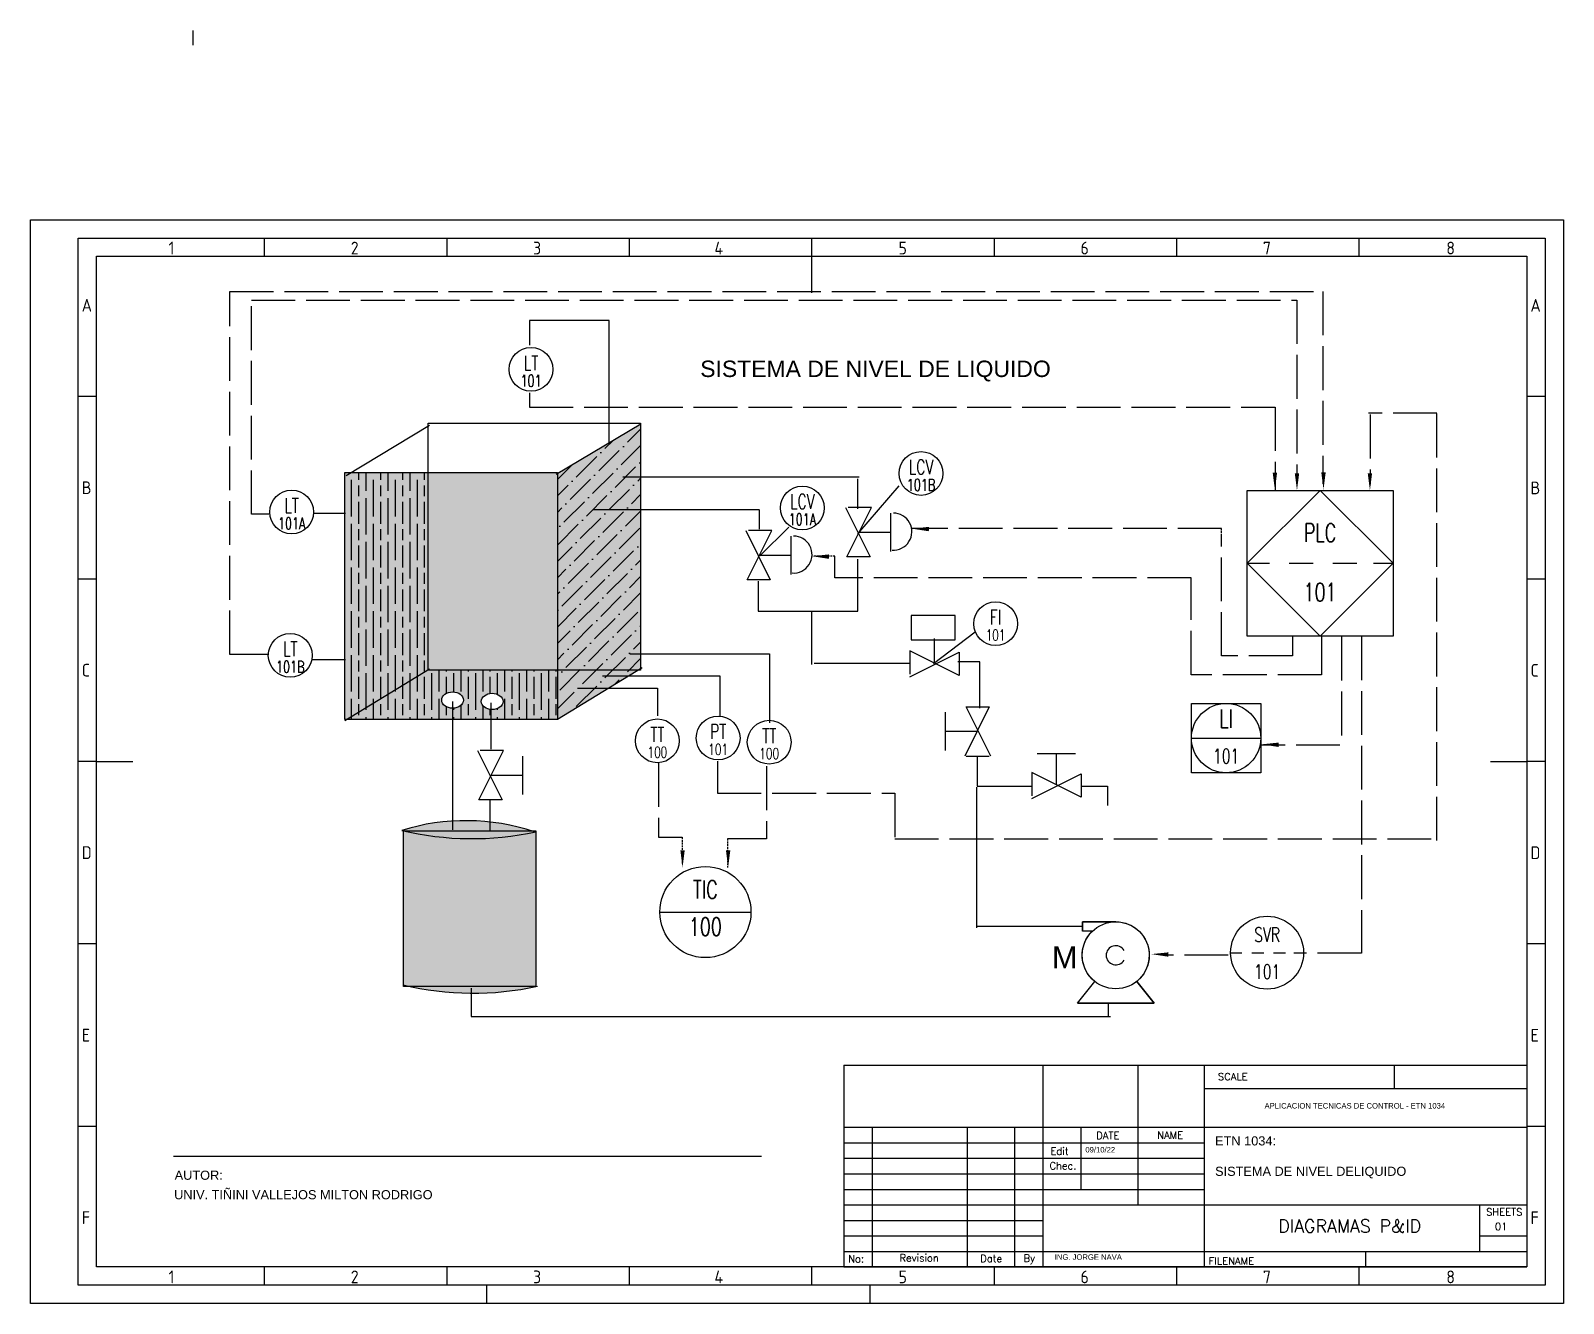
# Model space of a CAD drawing. Header units: millimetres. Extents: x 1880 to 4428, y 1704 to 3729.
# Drawn here: x 1880 to 2300, y 1704.3 to 2053.1 of the extents above; entities that cross this region are included whole.
import ezdxf
from ezdxf.enums import TextEntityAlignment as Align

# ---------------------------------------------------------------- set-up
doc = ezdxf.new("R2010")
doc.units = ezdxf.units.MM
doc.linetypes.add('ACAD_ISO02W100', pattern=[15, 12, -3])
doc.linetypes.add('DASHED', pattern=[0.75, 0.5, -0.25])
for name, color, linetype in [('025', 1, 'Continuous'), ('035', 5, 'Continuous'), ('07', 7, 'Continuous'), ('SYMS', 7, 'Continuous'), ('TAGS', 51, 'Continuous')]:
    doc.layers.add(name, color=color, linetype=linetype)
doc.styles.add('ISO Proportional', font='isocp.shx')
doc.styles.get("Standard").update_dxf_attribs({"font": 'arial.ttf'})
doc.styles.add('WD', font='romans.shx')
pattern_1 = [(90, (0, 0), (6, -3.673940397442059e-16), [10, -2]), (90, (2, -2), (6, -3.673940397442059e-16), [6, -1.5, 3, -1.5]), (90, (4, -5), (6, -3.673940397442059e-16), [10, -2])]

# ---------------------------------------------------------------- blocks, each defined once
blk = doc.blocks.new('IEC_border_a3')
at = {"layer": '035'}
for p, q in [((63.99999999999997, 291.9999997426056), (63.99999999999997, 286.9999997426056)), ((114, 291.9999997426056), (114, 286.9999997426056)), ((164, 291.9999997426057), (164, 286.9999997426057)), ((214, 292.0000000000001), (214, 287.0000000000001)), ((264, 292.0000000000001), (264, 287.0000000000001)), ((314, 292.0000000000001), (314, 287.0000000000001)), ((364, 292.0000000000002), (364, 287.0000000000002)), ((17.96622775175184, 248.5758376989147), (12.98311387587593, 248.5758376989147)), ((414.9662277517518, 248.5379188494573), (409.9831138758759, 248.5379188494573)), ((17.98311387587593, 198.5379188494574), (13.00000000000001, 198.5379188494574)), ((414.9831138758759, 198.5), (409.9999999999999, 198.5)), ((17.98311387587593, 148.5379188494574), (13.00000000000001, 148.5379188494574)), ((414.9831138758759, 148.5), (409.9999999999999, 148.5)), ((17.98311387587593, 98.53791884945736), (13.00000000000001, 98.53791884945736)), ((414.9831138758759, 98.49999999999997), (409.9999999999999, 98.49999999999997)), ((18.00000000000001, 48.5), (13.0168861241241, 48.5)), ((414.9999999999999, 48.46208115054262), (410.016886124124, 48.46208115054262)), ((63.99999999999996, 9.99999974260561), (63.99999999999996, 4.99999974260561)), ((114, 9.99999974260561), (114, 4.99999974260561)), ((163.9999999999999, 9.999999742605667), (163.9999999999999, 4.999999742605667)), ((213.9999999999999, 10.00000000000011), (213.9999999999999, 5.000000000000114)), ((264, 10.00000000000011), (264, 5.000000000000114)), ((314, 10.00000000000011), (314, 5.000000000000114)), ((364, 10.00000000000017), (364, 5.000000000000171)), ((125, 5.141069861491765e-14), (125, 5.000000000000036)), ((230, 5.000000000000051), (230, 2.325722080198656e-14))]:
    blk.add_line(p, q, dxfattribs=at)
for points in [[(0, 297), (420, 297), (420, 0), (0, 0)], [(18.00000000000002, 287), (409.9999999999999, 287), (409.9999999999999, 10), (18.00000000000002, 10)]]:
    blk.add_lwpolyline(points, close=True, dxfattribs=at)
at = {"layer": '07'}
for p, q in [((213.9999999999999, 287), (213.9999999999999, 277)), ((18.00000000000001, 148.5), (28.00000000000001, 148.5)), ((399.9999999999999, 148.5), (409.9999999999999, 148.5))]:
    blk.add_line(p, q, dxfattribs=at)
blk.add_lwpolyline([(13.00000000000002, 292), (414.9999999999999, 292), (414.9999999999999, 5), (13.00000000000002, 5)], close=True, dxfattribs=at)
at = {"layer": '035', "style": 'ISO Proportional'}
for s, p in [('1', (37.80666126366484, 287.4999997426056)), ('2', (87.72837483628538, 287.4999997426056)), ('3', (137.6807995647082, 287.4999997426056)), ('4', (187.3826730656276, 287.4999997426056)), ('5', (237.8371575923104, 287.5000000000001)), ('6', (287.6863553397004, 287.4999997426056)), ('7', (337.6706573880872, 287.4999997426056)), ('8', (387.923981124897, 287.4999997426056)), ('A', (13.98311387587593, 271.8300920981692)), ('A', (410.9831138758759, 271.7921732487118)), ('B', (14.00000000000001, 221.7921732487118)), ('B', (410.9999999999999, 221.7542543992544)), ('C', (14.00000000000001, 171.7921732487118)), ('C', (410.9999999999999, 171.7542543992544)), ('D', (14.00000000000001, 121.7921732487118)), ('D', (410.9999999999999, 121.7542543992544)), ('E', (14.0168861241241, 71.75425439925448)), ('E', (411.016886124124, 71.7163355497971)), ('F', (14.0168861241241, 21.75425439925448)), ('F', (411.016886124124, 21.71633554979709)), ('1', (37.80666126366482, 5.49999974260561)), ('2', (87.72837483628537, 5.49999974260561)), ('3', (137.6807995647081, 5.49999974260561)), ('4', (187.3826730656276, 5.49999974260561)), ('5', (237.8371575923103, 5.500000000000057)), ('6', (287.6863553397004, 5.499999742605553)), ('7', (337.6706573880872, 5.499999742605553)), ('8', (387.923981124897, 5.499999742605553))]:
    blk.add_text(s, height=3.5, dxfattribs=at).set_placement(p)
blk = doc.blocks.new('IEC_tblock_a3')
at = {"layer": '035'}
for p, q in [((-106.5999999999997, 55.25), (-106.5999999999999, 17)), ((-36.39999999999964, 55.24999999999994), (-36.39999999999964, 48.875)), ((-88.39999999999964, 48.875), (2.273736754432321e-13, 48.875)), ((-179.3999999999997, 38.25), (-179.3999999999997, 0)), ((-153.3999999999996, 38.25), (-153.3999999999996, 0)), ((-140.3999999999996, 38.25), (-140.3999999999996, 0)), ((-122.1999999999998, 38.25), (-122.1999999999998, 21.25)), ((-187.1999999999997, 34), (-88.39999999999986, 34)), ((-187.1999999999997, 29.75), (-88.39999999999986, 29.75)), ((-187.1999999999997, 25.5), (-88.39999999999986, 25.5)), ((-187.1999999999997, 21.25), (-88.39999999999986, 21.25)), ((-187.1999999999997, 17), (-132.5999999999999, 17)), ((-187.1999999999997, 12.75), (-132.5999999999999, 12.75)), ((-187.1999999999997, 8.5), (-132.5999999999999, 8.5)), ((-13, 8.5), (0, 8.5)), ((-187.1999999999997, 4.25), (0, 4.25)), ((-44.19999999999982, 4.25), (-44.19999999999982, -8.526512829121202e-14))]:
    blk.add_line(p, q, dxfattribs=at)
at = {"layer": '07'}
for p, q in [((-187.1999999999999, 55.25), (-187.1999999999999, 0)), ((-187.1999999999997, 55.25), (2.273736754432321e-13, 55.25)), ((-132.5999999999999, 55.25), (-132.5999999999999, 0)), ((-88.39999999999964, 55.25), (-88.39999999999986, 0)), ((0, 55.25000000000003), (0, 0)), ((-187.1999999999997, 38.25), (2.273736754432321e-13, 38.25)), ((-132.5999999999999, 17), (0, 17)), ((-13, 17), (-13, 4.25)), ((-187.1999999999997, 0), (0, 0))]:
    blk.add_line(p, q, dxfattribs=at)
at = {"style": 'WD'}
for tag, p in [('SCALE', (-69.88137142304049, 51.07447725416637)), ('SH', (-8.738933360822102, 10.06390540702569)), ('FILENAME', (-68.14953629521779, 0.8045418095209698))]:
    blk.add_attdef(tag, p, '', height=2, dxfattribs=at)
for tag, height, p in [('PROJDESC', 5, (-45.89554383378618, 29.20254134581046)), ('EDDATE', 2, (-114.9748108246608, 30.79962017150592)), ('EDBY', 2, (-98.02297185158977, 30.86199954526728)), ('CKDATE', 2, (-114.854641934598, 26.57574008952179)), ('CKBY', 2, (-97.88030800219576, 26.30087229140213)), ('DWGDESC', 5, (-44.85459118479321, 19.71544437517832)), ('DWGNO', 3.5, (-48.53769143934687, 9.455249663549694))]:
    blk.add_attdef(tag, text='', height=height, dxfattribs=at).set_placement(p, align=Align.CENTER)
at = {"style": 'WD', "flags": 1}
blk.add_attdef('WD_TB', (-120.9488517442196, 11.90975090061193), '', height=2, dxfattribs=at)
at = {"layer": '025', "style": 'WD'}
for s, p in [('SCALE', (-80.57364252466004, 51.12800403199049)), ('NAME', (-97.73764415279993, 35.13805793672668)), ('No:', (-183.8083866768097, 1.192975604769572)), ('Revision', (-166.5281725623249, 1.465577208088234)), ('Date', (-146.792352130467, 1.283843458577621)), ('By', (-136.3332791784737, 1.374711312385671))]:
    blk.add_text(s, height=2, dxfattribs=at).set_placement(p, align=Align.CENTER)
for s, p in [('DATE', (-117.9958018686716, 34.99552546362952)), ('Edit', (-130.5501552764995, 30.71946707217012)), ('Chec.', (-130.8249561929538, 26.72064792602055)), ('SHEETS', (-11.16653999344953, 14.04566430459317)), ('FILENAME', (-87.18299479485222, 0.6126231595551417))]:
    blk.add_text(s, height=2, dxfattribs=at).set_placement(p)
blk = doc.blocks.new('HIN1_FIELD_MOUNT')
at = {"ltscale": 3.225800102949142}
blk.add_circle((0, 0), 0.5, dxfattribs=at)
at = {"style": 'WD', "width": 0.7}
for tag, height, p in [('INST', 0.125, (-0.4544840259375553, 0.4707604036613081)), ('LOC', 0.125, (-0.4544840259375553, 0.3092182494008914)), ('TERM01', 0.0625, (-0.5242461673038221, 0.01839721465491279))]:
    blk.add_attdef(tag, text='', height=height, dxfattribs=at).set_placement(p, align=Align.RIGHT)
for tag, p, height in [('X2TERM04', (3.092009070657098e-17, 0.5), 0.005), ('TERM04', (0.02065836256403843, 0.5305930232272917), 0.0625), ('X4TERM01', (-0.5, 6.123031769111886e-17), 0.005), ('X1TERM03', (0.5, 0), 0.005), ('TERM03', (0.5221958074204869, 0.01839721465491275), 0.0625), ('RATING1', (0.5129892874506101, -0.1586752518593206), 0.125), ('DESC1', (0.5129892874506101, -0.3176061762437201), 0.125), ('X8TERM02', (-9.18454765366783e-17, -0.5), 0.005), ('TERM02', (0.02330941303556608, -0.580856660364391), 0.0625), ('DESC2', (0.5129892874506101, -0.5075354348451868), 0.125), ('DESC3', (0.5129892874506101, -0.6884740097509412), 0.125), ('WDTAGALT', (0.5129892874506101, -0.8626211331122362), 0.125)]:
    blk.add_attdef(tag, p, '', height=height, dxfattribs=at)
blk.add_attdef('XREF', text='', height=0.0625, rotation=0.0625, dxfattribs=at).set_placement((0.54578625699503, 0.4116601931591471), align=Align.TOP_CENTER)
for tag, p in [('TAG1_PART1', (8.971879277064223e-18, 0.1469631010192862)), ('TAG1_PART2', (-4.819057554839918e-17, -0.2601934019471974))]:
    blk.add_attdef(tag, text='', height=0.125, dxfattribs=at).set_placement(p, align=Align.CENTER)
at = {"style": 'WD', "width": 0.7, "flags": 1}
for tag, p in [('CAT', (-0.5455938210471194, -0.2531464346371024)), ('MFG', (-0.5444271543804529, -0.2796259252686957)), ('WDTYPE', (-0.5352604877137861, -0.169690750172327)), ('FAMILY', (-0.5374271543804527, -0.2227440544015868)), ('ASSYCODE', (-0.5247604877137861, -0.3061054199559701))]:
    blk.add_attdef(tag, text='', height=0.01, dxfattribs=at).set_placement(p, align=Align.CENTER)
blk = doc.blocks.new('VP1_CENTRIFUGAL_PUMP1')
at = {"ltscale": 3.225800102949142}
for p, q in [((0.6250000000000001, 0.4999999999999999), (0.3416301041313259, 0.2733040833050606)), ((0.6250000000000001, -0.5), (0.6250000000000001, 0.4999999999999999)), ((-0.4374999999999999, 2.67882639898645e-17), (-0.4374999999999999, -0.4357852778113198)), ((-0.3124999999999999, -0.3061862178478973), (-0.3124999999999999, -0.4357852778113198)), ((0.6250000000000001, -0.5), (0.3416301041313259, -0.2733040833050606)), ((-0.4374999999999999, -0.4357852778113198), (-0.3124999999999999, -0.4357852778113198))]:
    blk.add_line(p, q, dxfattribs=at)
at = {"ltscale": 25.4}
blk.add_lwpolyline([(-0.3124999999999999, -0.3061862178478973), (-0.3124999999999999, -0.4357852778113198), (-0.4374999999999999, -0.4357852778113198), (-0.4374999999999999, 2.67882639898645e-17, -0.708958225373872), (0.341630104131326, 0.2733040833050605), (0.6250000000000001, 0.4999999999999999), (0.6250000000000001, -0.5), (0.3416301041313259, -0.2733040833050606, -0.4500729436943679)], format="xyb", close=True, dxfattribs=at)
at = {"ltscale": 3.225800102949142}
blk.add_circle((1.110223024625157e-16, -6.797930850579322e-33), 0.4375, dxfattribs=at)
blk.add_arc((0, 0), 0.125, 120, 59.99999999999997, dxfattribs=at)
at = {"style": 'WD'}
for tag, height, p in [('INST', 0.125, (-0.4328162793703721, 0.7228265126392319)), ('LOC', 0.125, (-0.4328162793703721, 0.5367741250126405)), ('TAG1', 0.125, (-0.4328162793703721, 0.3593352691879153)), ('TERM03', 0.0625, (-0.4693616431261782, 0.02104679524751163)), ('TERM02', 0.0625, (-0.4693616431261782, -0.1963898359827505)), ('TERM01', 0.0625, (-0.399246167303822, -0.5080305862292258))]:
    blk.add_attdef(tag, text='', height=height, dxfattribs=at).set_placement(p, align=Align.RIGHT)
blk.add_attdef('XREF', text='', height=0.0625, rotation=0.0625, dxfattribs=at).set_placement((0.7766339609163065, 0.5949116318142049), align=Align.TOP_CENTER)
for tag, p, height in [('X4TERM03', (-0.4374999999999999, -0.0004560076753977738), 0.005), ('X2TERM04', (0, 1.110223024625157e-16), 0.005), ('TERM04', (0.01037287807559825, 0.01130783815262865), 0.0625), ('RATING1', (0.6470021533470878, -0.1492098722519815), 0.125), ('X4TERM02', (-0.4374999999999999, -0.2178926389056599), 0.005), ('DESC1', (0.6470021533470878, -0.3657641378036621), 0.125), ('X8TERM01', (-0.3749999999999999, -0.4357852778113198), 0.005), ('DESC2', (0.6470021533470878, -0.5496846701772389), 0.125), ('DESC3', (0.6470021533470878, -0.7396139287787056), 0.125), ('WDTAGALT', (0.6470021533470878, -0.9252774329216229), 0.125)]:
    blk.add_attdef(tag, p, '', height=height, dxfattribs=at)
at = {"style": 'WD', "flags": 1}
for tag, p in [('FAMILY', (-0.01008936142383955, -0.1701600193793538)), ('WDTYPE', (-0.09723740382486847, -0.245975693087809)), ('CAT', (-0.01008936142383955, -0.214420752050025)), ('MFG', (-0.008422694757173513, -0.245975693087809)), ('ASSYCODE', (0.01967254333806466, -0.2750945615060836))]:
    blk.add_attdef(tag, text='', height=0.01, dxfattribs=at).set_placement(p, align=Align.CENTER)
blk = doc.blocks.new('HIN1_INFRONT_MAIN')
at = {"ltscale": 0.1270000040531158}
blk.add_line((-0.5, 4.85722573273506e-17), (0.5, 4.876292387874672e-17), dxfattribs=at)
at = {"ltscale": 3.225800102949142}
blk.add_circle((0, 0), 0.5, dxfattribs=at)
at = {"style": 'WD', "width": 0.7}
for tag, height, p in [('INST', 0.125, (-0.4811460661177644, 0.4549635640755874)), ('LOC', 0.125, (-0.4811460661177644, 0.2934214098151706)), ('TERM01', 0.0625, (-0.5242461673038221, 0.01839721465491279))]:
    blk.add_attdef(tag, text='', height=height, dxfattribs=at).set_placement(p, align=Align.RIGHT)
for tag, p, height in [('X2TERM04', (3.092009070657098e-17, 0.5), 0.005), ('TERM04', (0.02065836256403843, 0.5305930232272917), 0.0625), ('X4TERM01', (-0.5, 6.123031769111886e-17), 0.005), ('X1TERM03', (0.5, 0), 0.005), ('TERM03', (0.5221958074204869, 0.01839721465491275), 0.0625), ('RATING1', (0.5130608979578719, -0.1616124822205727), 0.125), ('DESC1', (0.5130608979578719, -0.3205434066049722), 0.125), ('X8TERM02', (-9.18454765366783e-17, -0.5), 0.005), ('DESC2', (0.5130608979578719, -0.5104726652064389), 0.125), ('TERM02', (0.02330941303556608, -0.580856660364391), 0.0625), ('DESC3', (0.5130608979578719, -0.6914112401121932), 0.125), ('WDTAGALT', (0.5130608979578719, -0.8655583634734882), 0.125)]:
    blk.add_attdef(tag, p, '', height=height, dxfattribs=at)
blk.add_attdef('XREF', text='', height=0.0625, rotation=0.0625, dxfattribs=at).set_placement((0.54578625699503, 0.4116601931591471), align=Align.TOP_CENTER)
for tag, p in [('TAG1_PART1', (8.971879277064223e-18, 0.1469631010192862)), ('TAG1_PART2', (-4.819057554839918e-17, -0.2601934019471974))]:
    blk.add_attdef(tag, text='', height=0.125, dxfattribs=at).set_placement(p, align=Align.CENTER)
at = {"style": 'WD', "width": 0.7, "flags": 1}
for tag, p in [('WDTYPE', (-0.5352604877137861, -0.169690750172327)), ('CAT', (-0.5455938210471194, -0.2531464346371024)), ('MFG', (-0.5444271543804529, -0.2796259252686957)), ('FAMILY', (-0.5374271543804527, -0.2227440544015868)), ('ASSYCODE', (-0.5247604877137861, -0.3061054199559701))]:
    blk.add_attdef(tag, text='', height=0.01, dxfattribs=at).set_placement(p, align=Align.CENTER)
blk = doc.blocks.new('HIN1_INFRONT_MAIN_C')
for p, q in [((-0.5, -0.4999999999999999), (-0.5, 0.4999999999999999)), ((-0.5, 0.4999999999999999), (0.5, 0.4999999999999999)), ((0.5, 0.4999999999999999), (0.5, -0.4999999999999999)), ((0.5, -0.4999999999999999), (-0.5, -0.4999999999999999))]:
    blk.add_line(p, q)
at = {"ltscale": 0.1270000040531158}
blk.add_line((-0.4999999999999999, 4.592273826833915e-17), (0.5, 0), dxfattribs=at)
at = {"ltscale": 3.225800102949142}
blk.add_circle((0, 0), 0.5, dxfattribs=at)
at = {"style": 'WD', "width": 0.7}
for tag, height, p in [('INST', 0.125, (-0.5525815714703176, 0.4466902412542275)), ('LOC', 0.125, (-0.5525815714703176, 0.2851480869938107)), ('TERM01', 0.0625, (-0.5242461673038221, 0.01839721465491279))]:
    blk.add_attdef(tag, text='', height=height, dxfattribs=at).set_placement(p, align=Align.RIGHT)
for tag, p, height in [('X2TERM04', (3.092009070657098e-17, 0.5), 0.005), ('TERM04', (0.02065836256403843, 0.5305930232272917), 0.0625), ('X4TERM01', (-0.5, 6.123031769111886e-17), 0.005), ('X1TERM03', (0.5, 0), 0.005), ('TERM03', (0.5221958074204869, 0.01839721465491275), 0.0625), ('RATING1', (0.5260293808559611, -0.1602611461967344), 0.125), ('DESC1', (0.5260293808559611, -0.3191920705811339), 0.125), ('DESC2', (0.5260293808559611, -0.5091213291826006), 0.125), ('X8TERM02', (-9.18454765366783e-17, -0.5), 0.005), ('TERM02', (0.02330941303556608, -0.580856660364391), 0.0625), ('DESC3', (0.5260293808559611, -0.6900599040883549), 0.125), ('WDTAGALT', (0.5260293808559611, -0.86420702744965), 0.125)]:
    blk.add_attdef(tag, p, '', height=height, dxfattribs=at)
for tag, p in [('TAG1_PART1', (8.971879277064223e-18, 0.1469631010192862)), ('TAG1_PART2', (-4.819057554839918e-17, -0.2601934019471974))]:
    blk.add_attdef(tag, text='', height=0.125, dxfattribs=at).set_placement(p, align=Align.CENTER)
blk.add_attdef('XREF', text='', height=0.0625, rotation=0.0625, dxfattribs=at).set_placement((0.6296586102201018, 0.3766878929810583), align=Align.TOP_CENTER)
at = {"style": 'WD', "width": 0.7, "flags": 1}
for tag, p in [('WDTYPE', (-0.5767335501514401, -0.169690750172327)), ('FAMILY', (-0.5789002168181068, -0.2227440544015868)), ('CAT', (-0.5870668834847734, -0.2531464346371024)), ('MFG', (-0.5859002168181069, -0.2796259252686957)), ('ASSYCODE', (-0.5662335501514402, -0.3061054199559701))]:
    blk.add_attdef(tag, text='', height=0.01, dxfattribs=at).set_placement(p, align=Align.CENTER)
blk = doc.blocks.new('HIN1_BEHIND_MAIN_PLC')
for p, q in [((-0.5, -0.4999999999999999), (-0.5, 0.4999999999999999)), ((-0.5, 0.4999999999999999), (0.5, 0.4999999999999999)), ((0.5, 0.4999999999999999), (0.5, -0.4999999999999999)), ((-0.5, 1.498801083243961e-15), (-0.3470379086306128, 1.498801083243961e-15)), ((-0.2117185725746779, 1.498801083243962e-15), (-0.04661205396517584, 1.498801083243961e-15)), ((0.0871350461844006, 1.498801083243961e-15), (0.2526381647536834, 1.498801083243961e-15)), ((0.3656959408964653, 1.498801083243961e-15), (0.5, 1.498801083243961e-15)), ((0.5, -0.4999999999999999), (-0.5, -0.4999999999999999))]:
    blk.add_line(p, q)
at = {"ltscale": 25.4, "flags": 128}
blk.add_lwpolyline([(8.881784197001252e-16, 0.5000000000000007), (-0.4999999999999991, 4.996003610813204e-16), (8.881784197001252e-16, -0.4999999999999995), (0.5000000000000009, 4.996003610813204e-16)], close=True, dxfattribs=at)
at = {"ltscale": 3.225800102949142, "flags": 128}
for points in [[(8.881784197001252e-16, 0.5000000000000007), (-0.4999999999999991, 6.106226635438361e-16), (8.881784197001252e-16, -0.4999999999999994), (0.5000000000000009, 4.996003610813204e-16)], [(-4.440892098500626e-16, 0.5000000000000007), (-0.5000000000000004, 6.106226635438361e-16), (-4.440892098500626e-16, -0.4999999999999994), (0.4999999999999996, 6.106226635438361e-16)]]:
    blk.add_lwpolyline(points, close=True, dxfattribs=at)
at = {"style": 'WD', "width": 0.7}
for tag, height, p in [('INST', 0.125, (-0.5613531021366711, 0.485257351116994)), ('LOC', 0.125, (-0.5613531021366711, 0.3237151968565772)), ('TERM01', 0.0625, (-0.5242461673038221, 0.01839721465491279))]:
    blk.add_attdef(tag, text='', height=height, dxfattribs=at).set_placement(p, align=Align.RIGHT)
for tag, p, height in [('TERM04', (0.02065836256403843, 0.5305930232272917), 0.0625), ('X2TERM04', (3.092009070657098e-17, 0.5), 0.005), ('X4TERM01', (-0.5, 6.123031769111886e-17), 0.005), ('X1TERM03', (0.5, 0), 0.005), ('TERM03', (0.5221958074204869, 0.01839721465491275), 0.0625), ('RATING1', (0.5214797814182415, -0.154885414005428), 0.125), ('DESC1', (0.5214797814182415, -0.3138163383898275), 0.125), ('DESC2', (0.5214797814182415, -0.5037455969912942), 0.125), ('X8TERM02', (-9.18454765366783e-17, -0.5), 0.005), ('TERM02', (0.02330941303556608, -0.580856660364391), 0.0625), ('DESC3', (0.5214797814182415, -0.6846841718970486), 0.125), ('WDTAGALT', (0.5214797814182415, -0.8588312952583436), 0.125)]:
    blk.add_attdef(tag, p, '', height=height, dxfattribs=at)
blk.add_attdef('XREF', text='', height=0.0625, rotation=0.0625, dxfattribs=at).set_placement((0.6296586102201018, 0.3766878929810583), align=Align.TOP_CENTER)
for tag, p in [('TAG1_PART1', (8.971879277064223e-18, 0.1469631010192862)), ('TAG1_PART2', (-4.819057554839918e-17, -0.2601934019471974))]:
    blk.add_attdef(tag, text='', height=0.125, dxfattribs=at).set_placement(p, align=Align.CENTER)
at = {"style": 'WD', "width": 0.7, "flags": 1}
for tag, p in [('WDTYPE', (-0.5767335501514401, -0.169690750172327)), ('CAT', (-0.5870668834847734, -0.2531464346371024)), ('MFG', (-0.5859002168181069, -0.2796259252686957)), ('FAMILY', (-0.5789002168181068, -0.2227440544015868)), ('ASSYCODE', (-0.5662335501514402, -0.3061054199559701))]:
    blk.add_attdef(tag, text='', height=0.01, dxfattribs=at).set_placement(p, align=Align.CENTER)
blk = doc.blocks.new('HIN1_BEHIND_MAIN')
for p, q in [((-0.5000000067477179, -3.233269368739392e-09), (-0.3470379153783308, -3.233269368739392e-09)), ((-0.2117185793223959, -3.233269368739392e-09), (-0.04661206071289381, -3.233269368739392e-09)), ((0.08713503943668266, -3.233269368739392e-09), (0.2526381580059655, -3.233269368739392e-09)), ((0.3656959341487473, -3.233269368739392e-09), (0.4999999932522821, -3.233269368739392e-09))]:
    blk.add_line(p, q)
at = {"ltscale": 3.225800102949142}
blk.add_circle((0, 0), 0.5, dxfattribs=at)
at = {"style": 'WD', "width": 0.7}
for tag, height, p in [('INST', 0.125, (-0.4667157166541822, 0.4418098385064678)), ('LOC', 0.125, (-0.4667157166541822, 0.2802676842460511)), ('TERM01', 0.0625, (-0.5242461673038221, 0.01839721465491279))]:
    blk.add_attdef(tag, text='', height=height, dxfattribs=at).set_placement(p, align=Align.RIGHT)
for tag, p, height in [('X2TERM04', (3.092009070657098e-17, 0.5), 0.005), ('TERM04', (0.02065836256403843, 0.5305930232272917), 0.0625), ('X4TERM01', (-0.5, 6.123031769111886e-17), 0.005), ('X1TERM03', (0.5, 0), 0.005), ('TERM03', (0.5221958074204869, 0.01839721465491275), 0.0625), ('RATING1', (0.5200187665239948, -0.1501527672439867), 0.125), ('DESC1', (0.5200187665239948, -0.3090836916283862), 0.125), ('DESC2', (0.5200187665239948, -0.4990129502298529), 0.125), ('X8TERM02', (-9.18454765366783e-17, -0.5), 0.005), ('TERM02', (0.02330941303556608, -0.580856660364391), 0.0625), ('DESC3', (0.5200187665239948, -0.6799515251356073), 0.125), ('WDTAGALT', (0.5200187665239948, -0.8540986484969023), 0.125)]:
    blk.add_attdef(tag, p, '', height=height, dxfattribs=at)
for tag, p in [('TAG1_PART1', (8.971879277064223e-18, 0.1469631010192862)), ('TAG1_PART2', (-4.819057554839918e-17, -0.2601934019471974))]:
    blk.add_attdef(tag, text='', height=0.125, dxfattribs=at).set_placement(p, align=Align.CENTER)
blk.add_attdef('XREF', text='', height=0.0625, rotation=0.0625, dxfattribs=at).set_placement((0.54578625699503, 0.4116601931591471), align=Align.TOP_CENTER)
at = {"style": 'WD', "width": 0.7, "flags": 1}
for tag, p in [('WDTYPE', (-0.5352604877137861, -0.169690750172327)), ('CAT', (-0.5455938210471194, -0.2531464346371024)), ('MFG', (-0.5444271543804529, -0.2796259252686957)), ('FAMILY', (-0.5374271543804527, -0.2227440544015868)), ('ASSYCODE', (-0.5247604877137861, -0.3061054199559701))]:
    blk.add_attdef(tag, text='', height=0.01, dxfattribs=at).set_placement(p, align=Align.CENTER)

msp = doc.modelspace()

# ---------------------------------------------------------------- hatches: boundary and pattern name
h = msp.add_hatch()
h.set_pattern_fill('ANSI31', color=256)
h.set_pattern_definition([(45, (0, 0), (-2.245064030267288, 2.245064030267288), [])])
h.paths.add_polyline_path([(1918.46095332201, 1730.922425228747), (1990.541444454343, 1730.922425228747), (1990.541444454343, 1736.074198762171), (1918.46095332201, 1736.074198762171)], flags=9)
h.paths.add_polyline_path([(1918.86879256804, 1736.761575435961), (1933.317974014152, 1736.761575435961), (1933.317974014152, 1741.913348969385), (1918.86879256804, 1741.913348969385)], flags=9)
h.paths.add_polyline_path([(2203.710557324914, 1737.828889627912), (2257.479315851517, 1737.828889627912), (2257.479315851517, 1751.358334830277), (2203.710557324914, 1751.358334830277)], flags=9)
h.paths.add_polyline_path([(2160.106930588384, 1715.393570487692), (2179.256998801208, 1715.393570487692), (2179.256998801208, 1718.484634607747), (2160.106930588384, 1718.484634607747)], flags=9)
h.paths.add_polyline_path([(2168.605281772545, 1744.811697694417), (2177.512171267771, 1744.811697694417), (2177.512171267771, 1747.902761814472), (2168.605281772545, 1747.902761814472)], flags=9)
h.paths.add_polyline_path([(2217.782462809479, 1756.851071457249), (2268.023254078238, 1756.851071457249), (2268.023254078238, 1759.942135577304), (2217.782462809479, 1759.942135577304)], flags=9)
h.paths.add_polyline_path([(2062.116058248371, 1955.66348459542), (2160.431542559422, 1955.66348459542), (2160.431542559422, 1964.936676955584), (2062.116058248371, 1964.936676955584)], flags=9)
h = msp.add_hatch(color=256)
h.dxf.hatch_style = 1
h.set_gradient(color1=(0, 0, 255), color2=(0, 255, 255), name='SPHERICAL')
h.paths.add_polyline_path([(1984.290215725987, 1791.112438194789), (1982.221273366784, 1791.112438194789), (1982.221273366784, 1833.818474930259, -0.001580921197834395), (1981.716092876755, 1833.93820424929, -0.1520900521490314), (2017.163222138009, 1833.850195978324), (2018.476581374576, 1833.850195978324), (2018.476581374576, 1791.112438194789), (2018.403947682024, 1791.112438194789, -0.1050240739991122)])
edge = h.paths.add_edge_path()
edge.add_line((2024.378946604726, 1877.851678599057), (1988.708453547579, 1877.851678599057))
edge.add_line((1988.708453547579, 1877.851678599057), (1966.632107993763, 1864.338533265191))
edge.add_line((1966.632107993763, 1864.338533265191), (1995.666229641607, 1864.338533265191))
edge.add_line((1995.666229641607, 1864.338533265191), (1995.666229641607, 1867.40596486509))
edge.add_ellipse((1995.666229641607, 1869.646611391922), major_axis=(2.98752349899405, 0), ratio=0.7500013062949104, start_angle=0, end_angle=270, ccw=False)
edge.add_ellipse((1995.666229641607, 1869.646611391922), major_axis=(2.98752349899405, 0), ratio=0.7500013062949104, start_angle=270, end_angle=360, ccw=False)
edge.add_line((1995.666229641607, 1867.40596486509), (1995.666229641607, 1864.338533265191))
edge.add_line((1995.666229641607, 1864.338533265191), (2006.122569693263, 1864.338533265191))
edge.add_line((2006.122569693263, 1864.338533265191), (2006.122569693263, 1867.053475610195))
edge.add_ellipse((2006.496000374171, 1869.276549089333), major_axis=(2.98752349899405, 0), ratio=0.7500013062949104, start_angle=0, end_angle=262.81943281064207, ccw=False)
edge.add_ellipse((2006.496000374171, 1869.276549089333), major_axis=(2.98752349899405, 0), ratio=0.7500013062949104, start_angle=262.81943281064207, end_angle=360, ccw=False)
edge.add_line((2006.122569693263, 1867.053475610195), (2006.122569693263, 1864.338533265191))
edge.add_line((2006.122569693263, 1864.338533265191), (2024.279577573758, 1864.338533265191))
edge.add_line((2024.279577573758, 1864.338533265191), (2024.378946604726, 1864.39935804099))
edge.add_line((2024.378946604726, 1864.39935804099), (2024.378946604726, 1877.851678599057))
h.paths.add_polyline_path([(2047.190547165321, 1945.350678634306), (2024.378946604726, 1931.754935582999), (2024.378946604726, 1877.851678599057), (2046.35591307181, 1877.851678599057), (2047.190547165321, 1878.362566459373)])
h.paths.add_polyline_path([(2046.259184037975, 1877.792469791855), (2037.085082861006, 1877.792469791855), (2024.378946604726, 1877.808097191657), (2024.378946604726, 1864.39935804099)])
h.paths.add_polyline_path([(1988.944305671454, 1932.006650831707), (1966.132705110858, 1932.006650831707), (1966.132705110858, 1864.338533265191), (1966.632107993763, 1864.338533265191), (1988.944305671454, 1877.996045972699)])
h.paths.add_polyline_path([(2024.378946604726, 1932.006650831707), (1988.944305671454, 1932.006650831707), (1988.944305671454, 1877.851678599057), (2024.378946604726, 1877.851678599057)])
h = msp.add_hatch()
h.set_pattern_fill('ANSI36', color=256)
h.set_pattern_definition([(45, (0, 0), (1.683798022700467, 6.173926083235044), [7.9375, -1.5875, 0, -1.5875])])
h.paths.add_polyline_path([(2047.190547165321, 1945.350678634306), (2024.378946604726, 1931.754935582999), (2024.378946604726, 1877.851678599057), (2046.35591307181, 1877.851678599057), (2047.190547165321, 1878.362566459373)])
h.paths.add_polyline_path([(2046.35591307181, 1877.851678599057), (2024.378946604726, 1877.851678599057), (2024.378946604726, 1864.39935804099)])
h = msp.add_hatch()
h.set_pattern_fill('GOST_WOOD', color=256)
h.set_pattern_definition(pattern_1)
h.paths.add_polyline_path([(1988.944305671454, 1932.006650831707), (1966.132705110858, 1932.006650831707), (1966.132705110858, 1864.338533265191), (1966.632107993763, 1864.338533265191), (1988.944305671454, 1877.996045972699)])
h = msp.add_hatch()
h.set_pattern_fill('GOST_WOOD', color=256)
h.set_pattern_definition(pattern_1)
h.paths.add_polyline_path([(2024.378946604726, 1877.851678599057), (1988.708453547579, 1877.851678599057), (1966.632107993763, 1864.338533265191), (2024.279577573758, 1864.338533265191), (2024.378946604726, 1864.39935804099)])
edge = h.paths.add_edge_path(flags=16)
edge.add_ellipse((2006.496000374171, 1869.276549089333), major_axis=(2.98752349899405, 0), ratio=0.7500013062949104, start_angle=0, end_angle=360)
edge = h.paths.add_edge_path(flags=16)
edge.add_ellipse((1995.666229641607, 1869.646611391922), major_axis=(2.98752349899405, 0), ratio=0.7500013062949104, start_angle=0, end_angle=360)

# ---------------------------------------------------------------- linework, layer by layer
at = {"color": 114, "true_color": 0x139b48}
msp.add_line((1924.575451517679, 2049.175102706153), (1924.575451517679, 2053.137873405641), dxfattribs=at)
at = {"color": 114, "linetype": 'ACAD_ISO02W100', "true_color": 0x139b48}
for p, q in [((1934.579285706476, 1882.164316553713), (1934.579285706476, 1981.629856455811)), ((1934.579285706476, 1981.629856455811), (2234.156298593604, 1981.629856455811)), ((1940.531146279734, 1979.25219657524), (2227.014063859041, 1979.25219657524)), ((1940.531146279734, 1920.60318937644), (1940.531146279734, 1979.126593364965)), ((2227.014063859041, 1979.25219657524), (2227.014063859041, 1928.925007422178)), ((2234.156298593604, 1981.629856455811), (2234.156298593604, 1928.925007422178)), ((2016.714969804051, 1953.890465791264), (2016.714969804051, 1949.927695091776)), ((2016.714969804051, 1949.927695091776), (2221.062203285782, 1949.927695091776)), ((2221.062203285782, 1949.927695091776), (2221.062203285782, 1927.213431189477)), ((2265.409535154236, 1948.293892363356), (2246.680646714217, 1948.293892363356)), ((2247.079130000909, 1947.895922968133), (2247.079130000909, 1928.793307359984)), ((2265.409535154236, 1831.159219433217), (2265.409535154236, 1948.293892363356)), ((1945.292632691689, 1920.60318937644), (1940.531146279734, 1920.60318937644)), ((1945.292632691689, 1882.164316553713), (1934.579285706476, 1882.164316553713)), ((2052.058285350553, 1852.418715322761), (2052.058285350553, 1832.083545100933)), ((2068.25495692471, 1852.880878502373), (2068.25495692471, 1844.099782238788)), ((2081.675056363699, 1851.494389655044), (2081.675056363699, 1831.621382612828)), ((2068.25495692471, 1844.099782238788), (2116.844971647181, 1844.099782238788)), ((2116.844971647181, 1844.099782238788), (2116.844971647181, 1831.621382612828)), ((2052.058285350553, 1832.083545100933), (2058.536953665947, 1832.083545100933)), ((2081.675056363699, 1831.621382612828), (2071.031529059879, 1831.621382612828)), ((2116.844971647181, 1831.621382612828), (2264.928826712908, 1831.621382612828))]:
    msp.add_line(p, q, dxfattribs=at)
for p, q in [((2023.063614942236, 1973.704315056834), (2016.714969804051, 1973.704315056834)), ((2016.714969804051, 1973.704315056834), (2016.714969804051, 1966.967607830014)), ((2038.538458572665, 1973.704315056834), (2023.063614942236, 1973.704315056834)), ((2038.538458572665, 1964.986220364334), (2038.538458572665, 1973.704315056834)), ((2038.538458572665, 1939.867505496813), (2038.538458572665, 1964.986220364334)), ((1966.537840403127, 1931.184573484597), (1989.317736352363, 1944.983995013326)), ((2024.04772629758, 1931.557527857164), (2047.20106853807, 1945.356949385894)), ((2042.346329193151, 1930.811612656516), (2069.234071904799, 1930.811612656516)), ((2069.234071904799, 1930.811612656516), (2107.111747492065, 1930.811612656516)), ((2106.683205506487, 1915.190806505429), (2118.030725030465, 1928.412440634232)), ((2106.736708945587, 1922.08832911549), (2106.736708945587, 1930.328469126636)), ((1957.652444520995, 1920.857221724779), (1966.352209433639, 1920.857221724779)), ((2034.130635668327, 1921.860636704246), (2079.734027261298, 1921.860636704246)), ((2079.734027261298, 1916.470050661434), (2079.734027261298, 1921.713773775612)), ((2103.340981314682, 1922.391021395153), (2110.082912877344, 1908.889680553009)), ((2103.715536654559, 1908.889680553009), (2110.457468217222, 1922.391021395153)), ((2110.457468217222, 1922.391021395153), (2104.090085538923, 1922.391021395153)), ((2115.701191331401, 1920.890867209243), (2115.701191331401, 1910.389819128571)), ((2075.983663805259, 1916.112976566058), (2082.725595367921, 1902.611635723914)), ((2076.358219145137, 1902.611635723914), (2083.100150707799, 1916.112976566058)), ((2083.100150707799, 1916.112976566058), (2076.7327680295, 1916.112976566058)), ((2079.827408017747, 1909.146631377866), (2087.770671851748, 1917.079611578546)), ((2107.08650243589, 1915.640343168908), (2115.701197786914, 1915.640343168908)), ((2088.343873821978, 1914.612822380148), (2088.343873821978, 1904.111774299476)), ((2079.729184926467, 1909.362298339813), (2088.343880277492, 1909.362298339813)), ((2110.082912877344, 1908.889680553009), (2103.715536654559, 1908.889680553009)), ((2106.736708945587, 1893.996949756232), (2106.736708945587, 1908.229910650287)), ((2082.725595367921, 1902.611635723914), (2076.358219145137, 1902.611635723914)), ((2079.358988714821, 1902.237083311866), (2079.358988714821, 1893.996949756232)), ((2079.358988714821, 1893.996949756232), (2106.736708945587, 1893.996949756232)), ((2093.985445196398, 1893.996949756232), (2093.985445196398, 1879.389427066788)), ((2127.486992693915, 1879.681274864972), (2138.834512217894, 1888.369777648104)), ((2127.738808034764, 1879.763995260566), (2127.738808034764, 1886.505913969328)), ((2044.271845616363, 1882.325601829034), (2082.475162629081, 1882.325601829034)), ((2082.475162629081, 1882.325601829034), (2082.475162629081, 1863.437553172388)), ((2134.489470650663, 1876.393029479236), (2120.988129808519, 1883.134961041898)), ((2120.988129808519, 1883.134961041898), (2120.988129808519, 1876.767578363599)), ((2120.988129808519, 1876.018474139358), (2134.489470650663, 1882.76040570202)), ((2134.489470650663, 1882.76040570202), (2134.489470650663, 1876.393029479236)), ((1957.274193145592, 1880.814558047144), (1966.352209433639, 1880.814558047144)), ((1966.164409722218, 1864.052250614814), (1989.317736352363, 1878.224626516111)), ((2024.421172588834, 1864.425204987381), (2047.574499218979, 1878.597587344192)), ((2094.735522289353, 1879.763982406665), (2120.988126880688, 1879.763982406665)), ((2140.115030309646, 1880.13853129103), (2134.114429176356, 1880.13853129103)), ((2140.010878085624, 1880.137246643874), (2140.010878085624, 1867.456694688361)), ((2036.703236337586, 1876.26706548384), (2068.854543048993, 1876.26706548384)), ((2068.854543048993, 1876.26706548384), (2068.854543048993, 1865.195740177459)), ((1995.666229641607, 1869.273650563841), (1995.666229641607, 1834.068669916509)), ((2030.276571481051, 1872.881577154958), (2051.836859747123, 1872.881577154958)), ((2051.836859747123, 1872.881577154958), (2051.836859747123, 1865.326357553998)), ((2006.122569693263, 1868.900696191274), (2006.122569693263, 1856.22014423576)), ((2130.755105658012, 1855.794623633597), (2130.755105658012, 1866.295671714269)), ((2142.740760334854, 1867.795810289831), (2135.998828772191, 1854.294469447688)), ((2143.115315674731, 1854.294469447688), (2136.373384112069, 1867.795810289831)), ((2136.373384112069, 1867.795810289831), (2142.740760334854, 1867.795810289831)), ((2139.369794553523, 1861.045147673932), (2130.755099202499, 1861.045147673932)), ((2002.476352005732, 1855.792663669636), (2009.218283568394, 1842.291322827492)), ((2002.85090734561, 1842.291322827492), (2009.592838908272, 1855.792663669636)), ((2009.592838908272, 1855.792663669636), (2003.225456229973, 1855.792663669636)), ((2014.836562022451, 1854.292509483727), (2014.836562022451, 1843.791461403055)), ((2136.364658907721, 1854.294464743485), (2142.740292728362, 1854.294464743485)), ((2139.364957077896, 1854.294464743485), (2139.364957077896, 1846.054326809043)), ((2155.895271593939, 1855.043568771614), (2166.396319674612, 1855.043568771614)), ((2161.145795634275, 1846.428879876103), (2161.145795634275, 1855.043575227127)), ((2006.22187312694, 1849.041985443392), (2014.836568477965, 1849.041985443392)), ((2167.896458250174, 1843.057914094773), (2154.39511740803, 1849.799845657435)), ((2154.39511740803, 1849.799845657435), (2154.39511740803, 1843.432462979136)), ((2154.39511740803, 1842.683358754895), (2167.896458250174, 1849.425290317557)), ((2167.896458250174, 1849.425290317557), (2167.896458250174, 1843.057914094773)), ((2139.196481753186, 1845.801820948982), (2139.196481753186, 1807.247339417182)), ((2139.364957077896, 1846.054326809043), (2154.366446256605, 1846.054326809043)), ((2167.959812942565, 1846.060548297632), (2175.146575697922, 1846.060548297632)), ((2175.146575697922, 1846.060548297632), (2175.146575697922, 1840.771894369508)), ((2009.218283568394, 1842.291322827492), (2002.85090734561, 1842.291322827492)), ((2005.851683370807, 1842.308809927656), (2005.851683370807, 1833.694121032145)), ((2168.082569115387, 1807.5804809323), (2139.144583952559, 1807.5804809323)), ((2000.725386177999, 1790.724555643465), (2000.725386177999, 1782.941898694654)), ((2175.366672892133, 1782.829745878151), (2175.366672892133, 1786.359998774949)), ((2000.725386177999, 1782.941898694654), (2175.955657296689, 1782.941898694654)), ((1919.195514605811, 1744.610222772112), (2080.297825917092, 1744.610222772112))]:
    msp.add_line(p, q)
at = {"color": 40, "linetype": 'ACAD_ISO02W100', "true_color": 0xf8d731}
for p, q in [((2206.380939018468, 1916.640418676951), (2121.467722033357, 1916.640418676951)), ((2206.380939018468, 1881.768039906952), (2206.380939018468, 1914.659035443143)), ((2100.437812627858, 1903.16699999144), (2100.437812627858, 1909.111158156608)), ((2198.048340355864, 1903.16699999144), (2100.437812627858, 1903.16699999144)), ((2198.048340355864, 1876.616439267179), (2198.048340355864, 1903.16699999144)), ((2225.823689697737, 1886.983660573234), (2225.823689697737, 1881.768039906952)), ((2233.759503795415, 1887.105586938445), (2233.759503795415, 1876.616439267179)), ((2239.285488486122, 1886.983660573234), (2239.285488486122, 1857.772378504532)), ((2244.688209814228, 1887.105586938445), (2244.688209814228, 1800.248634095821)), ((2225.823689697737, 1881.768039906952), (2206.380939018468, 1881.768039906952)), ((2233.759503795415, 1876.616439267179), (2198.048340355864, 1876.616439267179)), ((2238.798473407335, 1857.285874219087), (2217.36972007653, 1857.285874219087)), ((2208.229744700748, 1799.727835184621), (2190.09110992239, 1799.727835184621)), ((2244.688209814228, 1800.248634095821), (2229.020505358087, 1800.248634095821))]:
    msp.add_line(p, q, dxfattribs=at)
at = {"color": 40, "linetype": 'DASHED', "true_color": 0xf8d731}
for p, q in [((2206.380939018468, 1914.659035443143), (2206.380939018468, 1916.640418676951)), ((2100.437812627858, 1909.111158156608), (2094.485952054601, 1909.111158156608))]:
    msp.add_line(p, q, dxfattribs=at)
at = {"color": 114, "linetype": 'DASHED', "true_color": 0x139b48}
for p, q in [((2058.536953665947, 1832.083545100933), (2058.536953665947, 1824.688938376185)), ((2071.031529059879, 1831.621382612828), (2071.031529059879, 1823.764612016961))]:
    msp.add_line(p, q, dxfattribs=at)
for points in [[(1988.944305671454, 1945.519796165573), (2047.190547165321, 1945.519796165573), (2047.190547165321, 1877.851678599057), (1988.944305671454, 1877.851678599057)], [(1966.132705110858, 1932.006650831707), (2024.378946604726, 1932.006650831707), (2024.378946604726, 1864.338533265191), (1966.132705110858, 1864.338533265191)], [(2121.363165427165, 1886.131365084964), (2133.364352083401, 1886.131365084964), (2133.364352083401, 1892.873296647626), (2121.363165427165, 1892.873296647626)], [(1982.221273366784, 1833.850195978324), (2018.476581374576, 1833.850195978324), (2018.476581374576, 1791.112438194789), (1982.221273366784, 1791.112438194789)]]:
    msp.add_lwpolyline(points, close=True)
at = {"color": 114, "true_color": 0x139b48}
for points in [[(2220.995228538129, 1931.974229085732, 1.2, 0, 0), (2220.995228538129, 1927.260131874912, 0, 0, 0)], [(2227.049293519729, 1931.820913960629, 1.2, 0, 0), (2227.049293519729, 1927.106816749809, 0, 0, 0)], [(2234.313520239931, 1932.050886648282, 1.2, 0, 0), (2234.313520239931, 1927.336789437462, 0, 0, 0)], [(2247.03566341704, 1931.820913960629, 1.2, 0, 0), (2247.03566341704, 1927.106816749809, 0, 0, 0)], [(2058.67419119857, 1828.478709093721, 1.2, 0, 0), (2058.67419119857, 1823.764611882901, 0, 0, 0)], [(2071.168766592503, 1828.478709093721, 1.2, 0, 0), (2071.168766592503, 1823.764611882901, 0, 0, 0)]]:
    msp.add_lwpolyline(points, format="xyseb", dxfattribs=at)
at = {"color": 40, "true_color": 0xf8d731}
for points in [[(2126.177289028501, 1916.523058106431, 1.2, 0, 0), (2121.497255016124, 1916.647233366343, 0, 0, 0)], [(2098.786083977794, 1908.969451370143, 1.2, 0, 0), (2094.106049965416, 1909.093626630055, 0, 0, 0)], [(2222.049758286323, 1857.39916259168, 1.2, 0, 0), (2217.369724273946, 1857.523337851592, 0, 0, 0)], [(2191.826253922706, 1799.904055649163, 1.2, 0, 0), (2187.146219910328, 1800.028230909076, 0, 0, 0)]]:
    msp.add_lwpolyline(points, format="xyseb", dxfattribs=at)
for centre, radius, start, end in [((2116.450298783399, 1915.820935266924), 5.0699319423203, 265.7632913698463, 89.99996352281539), ((2089.092981273977, 1909.542890437829), 5.0699319423203, 265.7632913698438, 89.99996352280236), ((1999.298339063731, 1776.975309603457), 59.61465212019326, 71.65448750456908, 107.1534373171376), ((2000.902109397898, 1913.765184695858), 82.10024383134473, 256.4855770957606, 282.3346362648835), ((2001.347081704005, 1871.421300471466), 82.10024383134473, 256.4855770957622, 282.3346362648815)]:
    msp.add_arc(centre, radius, start, end)
for centre in [(1995.666229641607, 1869.646611391922), (2006.496000374171, 1869.276549089333)]:
    msp.add_ellipse(centre, major_axis=(2.98752349899405, 0), ratio=0.7500013062949104)

# ---------------------------------------------------------------- block references
msp.add_blockref('IEC_border_a3', (1880.039512075498, 1704.299637146787))
ref = msp.add_blockref('IEC_tblock_a3', (2290.039512075498, 1714.299637146787))
ref.add_attrib('DWGNO', 'DIAGRAMAS P&ID', dxfattribs={"height": 3.5, "style": 'WD'}).set_placement((2241.501820636151, 1723.754886810336), align=Align.CENTER)
ref.add_attrib('SH', '01', (2281.300578714676, 1724.363542553812), dxfattribs={"height": 2, "style": 'WD'})
at = {"layer": 'SYMS'}
ref = msp.add_blockref('HIN1_FIELD_MOUNT', (2017.159890293176, 1960.286738089932), dxfattribs=dict(at, xscale=12, yscale=12, zscale=12))
ref.add_attrib('TAG1_PART1', 'LT', dxfattribs={"layer": 'TAGS', "color": 0, "height": 4, "style": 'WD', "width": 0.6999999999999998}).set_placement((2017.159890293176, 1962.050295302163), align=Align.MIDDLE)
ref.add_attrib('TAG1_PART2', '101', dxfattribs={"layer": 'TAGS', "color": 0, "height": 3.2, "style": 'WD', "width": 0.6999999999999998}).set_placement((2017.159890293176, 1957.164417266566), align=Align.MIDDLE)
ref = msp.add_blockref('HIN1_FIELD_MOUNT', (2124.030724563296, 1931.768113974457), dxfattribs=dict(at, xscale=12, yscale=12, zscale=12))
ref.add_attrib('TAG1_PART1', 'LCV', dxfattribs={"layer": 'TAGS', "color": 0, "height": 4, "style": 'WD', "width": 0.6999999999999998}).set_placement((2124.030724563296, 1933.531671186689), align=Align.MIDDLE)
ref.add_attrib('TAG1_PART2', '101B', dxfattribs={"layer": 'TAGS', "color": 0, "height": 3.2, "style": 'WD', "width": 0.6999999999999998}).set_placement((2124.030724563296, 1928.645793151091), align=Align.MIDDLE)
ref = msp.add_blockref('HIN1_FIELD_MOUNT', (2091.501168148648, 1922.324089300381), dxfattribs=dict(at, xscale=12, yscale=12, zscale=12))
ref.add_attrib('TAG1_PART1', 'LCV', dxfattribs={"layer": 'TAGS', "color": 0, "height": 4, "style": 'WD', "width": 0.6999999999999998}).set_placement((2091.501168148648, 1924.087646512612), align=Align.MIDDLE)
ref.add_attrib('TAG1_PART2', '101A', dxfattribs={"layer": 'TAGS', "color": 0, "height": 3.2, "style": 'WD', "width": 0.6999999999999998}).set_placement((2091.501168148648, 1919.201768477015), align=Align.MIDDLE)
ref = msp.add_blockref('HIN1_FIELD_MOUNT', (1951.548423451202, 1921.190806118209), dxfattribs=dict(at, xscale=12, yscale=12, zscale=12))
ref.add_attrib('TAG1_PART1', 'LT', dxfattribs={"layer": 'TAGS', "color": 0, "height": 4, "style": 'WD', "width": 0.6999999999999998}).set_placement((1951.548423451202, 1922.954363330441), align=Align.MIDDLE)
ref.add_attrib('TAG1_PART2', '101A', dxfattribs={"layer": 'TAGS', "color": 0, "height": 3.2, "style": 'WD', "width": 0.6999999999999998}).set_placement((1951.548423451202, 1918.068485294843), align=Align.MIDDLE)
ref = msp.add_blockref('HIN1_BEHIND_MAIN_PLC', (2233.372061422071, 1907.136392615769), dxfattribs=dict(at, xscale=40, yscale=40, zscale=40))
ref.add_attrib('TAG1_PART1', 'PLC', dxfattribs={"layer": 'TAGS', "color": 6, "height": 5, "style": 'WD', "width": 0.7}).set_placement((2233.372061422071, 1913.014916656541), align=Align.CENTER)
ref.add_attrib('TAG1_PART2', '101', dxfattribs={"layer": 'TAGS', "color": 6, "height": 5, "style": 'WD', "width": 0.7}).set_placement((2233.372061422071, 1896.728656537881), align=Align.CENTER)
ref = msp.add_blockref('HIN1_FIELD_MOUNT', (2144.456260375322, 1890.59216711465), dxfattribs=dict(at, xscale=12, yscale=12, zscale=12))
ref.add_attrib('TAG1_PART1', 'FI', dxfattribs={"layer": 'TAGS', "color": 0, "height": 4, "style": 'WD', "width": 0.6999999999999998}).set_placement((2144.456260375322, 1892.355724326882), align=Align.MIDDLE)
ref.add_attrib('TAG1_PART2', '101', dxfattribs={"layer": 'TAGS', "color": 0, "height": 3, "style": 'WD', "width": 0.6999999999999998}).set_placement((2144.456260375322, 1887.469846291284), align=Align.MIDDLE)
ref = msp.add_blockref('HIN1_FIELD_MOUNT', (1951.170173747962, 1881.903665023026), dxfattribs=dict(at, xscale=12, yscale=12, zscale=12))
ref.add_attrib('TAG1_PART1', 'LT', dxfattribs={"layer": 'TAGS', "color": 0, "height": 4, "style": 'WD', "width": 0.6999999999999998}).set_placement((1951.170173747962, 1883.667222235258), align=Align.MIDDLE)
ref.add_attrib('TAG1_PART2', '101B', dxfattribs={"layer": 'TAGS', "color": 0, "height": 3.2, "style": 'WD', "width": 0.6999999999999998}).set_placement((1951.170173747962, 1878.78134419966), align=Align.MIDDLE)
ref = msp.add_blockref('HIN1_FIELD_MOUNT', (2068.42428090511, 1859.24877713337), dxfattribs=dict(at, xscale=12, yscale=12, zscale=12))
ref.add_attrib('TAG1_PART1', 'PT', dxfattribs={"layer": 'TAGS', "color": 0, "height": 4, "style": 'WD', "width": 0.6999999999999998}).set_placement((2068.42428090511, 1861.012334345602), align=Align.MIDDLE)
ref.add_attrib('TAG1_PART2', '101', dxfattribs={"layer": 'TAGS', "color": 0, "height": 3, "style": 'WD', "width": 0.6999999999999998}).set_placement((2068.42428090511, 1856.126456310004), align=Align.MIDDLE)
ref = msp.add_blockref('HIN1_INFRONT_MAIN_C', (2207.629387293714, 1859.231888122957), dxfattribs=dict(at, xscale=19, yscale=19, zscale=19))
ref.add_attrib('TAG1_PART1', 'LI', dxfattribs={"layer": 'TAGS', "color": 0, "height": 5, "style": 'WD', "width": 0.7}).set_placement((2207.629387293714, 1862.024187042324), align=Align.CENTER)
ref.add_attrib('TAG1_PART2', '101', dxfattribs={"layer": 'TAGS', "color": 0, "height": 4, "style": 'WD', "width": 0.7}).set_placement((2207.629387293714, 1854.28821348596), align=Align.MIDDLE)
ref = msp.add_blockref('HIN1_FIELD_MOUNT', (2051.784843962157, 1858.4824545944), dxfattribs=dict(at, xscale=12, yscale=12, zscale=12))
ref.add_attrib('TAG1_PART1', 'TT', dxfattribs={"layer": 'TAGS', "color": 0, "height": 4, "style": 'WD', "width": 0.6999999999999998}).set_placement((2051.784843962157, 1860.246011806631), align=Align.MIDDLE)
ref.add_attrib('TAG1_PART2', '100', dxfattribs={"layer": 'TAGS', "color": 0, "height": 3, "style": 'WD', "width": 0.6999999999999998}).set_placement((2051.784843962157, 1855.360133771034), align=Align.MIDDLE)
ref = msp.add_blockref('HIN1_FIELD_MOUNT', (2082.4231518606, 1858.104723037975), dxfattribs=dict(at, xscale=12, yscale=12, zscale=12))
ref.add_attrib('TAG1_PART1', 'TT', dxfattribs={"layer": 'TAGS', "color": 0, "height": 4, "style": 'WD', "width": 0.6999999999999998}).set_placement((2082.4231518606, 1859.868280250207), align=Align.MIDDLE)
ref.add_attrib('TAG1_PART2', '100', dxfattribs={"layer": 'TAGS', "color": 0, "height": 3, "style": 'WD', "width": 0.6999999999999998}).set_placement((2082.4231518606, 1854.982402214609), align=Align.MIDDLE)
ref = msp.add_blockref('HIN1_INFRONT_MAIN', (2064.933408770609, 1811.554597495167), dxfattribs=dict(at, xscale=25, yscale=25, zscale=25))
ref.add_attrib('TAG1_PART1', 'TIC', dxfattribs={"layer": 'TAGS', "color": 0, "height": 5, "style": 'WD', "width": 0.7}).set_placement((2064.933408770609, 1815.228675020649), align=Align.CENTER)
ref.add_attrib('TAG1_PART2', '100', dxfattribs={"layer": 'TAGS', "color": 0, "height": 5, "style": 'WD', "width": 0.7}).set_placement((2064.933408770609, 1805.049762446487), align=Align.CENTER)
ref = msp.add_blockref('HIN1_BEHIND_MAIN', (2218.866874542118, 1800.412632349387), dxfattribs=dict(at, xscale=20, yscale=20, zscale=20))
ref.add_attrib('TAG1_PART1', 'SVR', dxfattribs={"layer": 'TAGS', "color": 6, "height": 4, "style": 'WD', "width": 0.7}).set_placement((2218.866874542118, 1803.351894369773), align=Align.CENTER)
ref.add_attrib('TAG1_PART2', '101', dxfattribs={"layer": 'TAGS', "color": 6, "height": 4, "style": 'WD', "width": 0.7}).set_placement((2218.866874542118, 1795.208764310443), align=Align.MIDDLE)
at = {"layer": 'SYMS', "xscale": 21, "yscale": 21, "zscale": 21, "rotation": 270}
msp.add_blockref('VP1_CENTRIFUGAL_PUMP1', (2177.383654221623, 1799.708261113229), dxfattribs=at)

# ---------------------------------------------------------------- texts
at = {"attachment_point": 1}
for s, width, heights, insert, char_height in [('SISTEMA DE NIVEL DE LIQUIDO', 98.03195574031923, [6.880218238648151], (2063.523459339776, 1962.700490052446), 4.5), ('M', 13.23877305666838, [0], (2159.911759271291, 1802.152434764766), 6), ('APLICACION TECNICAS DE CONTROL - ETN 1034', 61.34315107455473, [0], (2218.16053238656, 1759.196739942925), 1.5), ('09/10/22', 13.03111076537971, [0], (2169.067253123159, 1747.156342987733), 1.5), ('ETN 1034:\\P\\PSISTEMA DE NIVEL DELIQUIDO', 81.99874402321598, [0], (2204.611819262158, 1750.081902360973), 2.5), ('AUTOR:', 60.98223154973607, [0], (1919.498908529841, 1740.671022912086), 2.5), ('UNIV. TIÑINI VALLEJOS MILTON RODRIGO', 111.1502268347504, [3.090040927694407], (1919.360509938654, 1735.334942281952), 2.5), ('ING. JORGE NAVA', 23.20608665577697, [0], (2160.677360329175, 1717.739238973368), 1.5)]:
    msp.add_mtext_dynamic_manual_height_columns(s, width=width, gutter_width=12.5, heights=heights, dxfattribs=dict(at, insert=insert, char_height=char_height))

doc.saveas('drawing.dxf')
